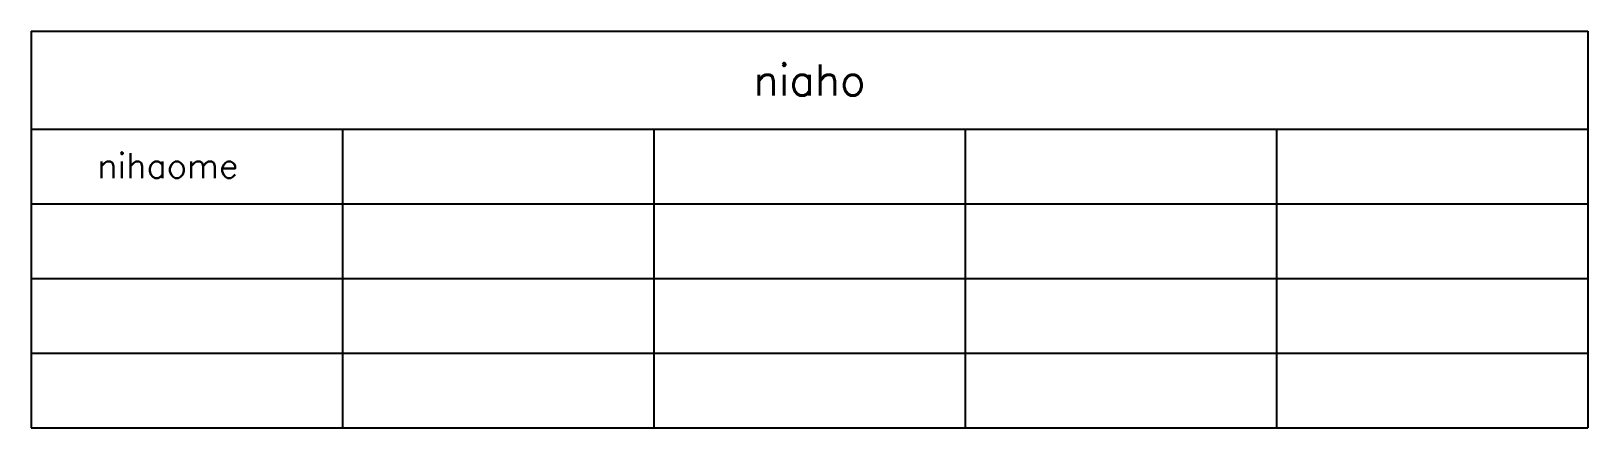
# Model space of a CAD drawing. Header units: inches. Extents: x 33.4 to 45.9, y 9.7 to 12.9.
import ezdxf

# ---------------------------------------------------------------- set-up
doc = ezdxf.new("R2010")
doc.units = ezdxf.units.IN
doc.header["$MEASUREMENT"] = 0
doc.styles.get("Standard").update_dxf_attribs({"font": 'txt', "bigfont": 'gbcbig.shx'})

# ---------------------------------------------------------------- blocks, each defined once
blk = doc.blocks.new('*T3')
at = {"color": 0, "lineweight": -2}
for p, q in [((0, 0), (2.5, 0)), ((0, 0), (0, -0.787)), ((2.5, 0), (5, 0)), ((5, 0), (7.5, 0)), ((7.5, 0), (10, 0)), ((10, 0), (12.5, 0)), ((12.5, 0), (12.5, -0.787)), ((0, -0.787), (2.5, -0.787)), ((0, -0.787), (0, -1.387)), ((2.5, -0.787), (5, -0.787)), ((2.5, -0.787), (2.5, -1.387)), ((5, -0.787), (7.5, -0.787)), ((5, -0.787), (5, -1.387)), ((7.5, -0.787), (10, -0.787)), ((7.5, -0.787), (7.5, -1.387)), ((10, -0.787), (12.5, -0.787)), ((10, -0.787), (10, -1.387)), ((12.5, -0.787), (12.5, -1.387)), ((0, -1.387), (2.5, -1.387)), ((0, -1.387), (0, -1.987)), ((2.5, -1.387), (5, -1.387)), ((2.5, -1.387), (2.5, -1.987)), ((5, -1.387), (7.5, -1.387)), ((5, -1.387), (5, -1.987)), ((7.5, -1.387), (10, -1.387)), ((7.5, -1.387), (7.5, -1.987)), ((10, -1.387), (12.5, -1.387)), ((10, -1.387), (10, -1.987)), ((12.5, -1.387), (12.5, -1.987)), ((0, -1.987), (2.5, -1.987)), ((0, -1.987), (0, -2.587)), ((2.5, -1.987), (5, -1.987)), ((2.5, -1.987), (2.5, -2.587)), ((5, -1.987), (7.5, -1.987)), ((5, -1.987), (5, -2.587)), ((7.5, -1.987), (10, -1.987)), ((7.5, -1.987), (7.5, -2.587)), ((10, -1.987), (12.5, -1.987)), ((10, -1.987), (10, -2.587)), ((12.5, -1.987), (12.5, -2.587)), ((0, -2.587), (2.5, -2.587)), ((0, -2.587), (0, -3.187)), ((2.5, -2.587), (5, -2.587)), ((2.5, -2.587), (2.5, -3.187)), ((5, -2.587), (7.5, -2.587)), ((5, -2.587), (5, -3.187)), ((7.5, -2.587), (10, -2.587)), ((7.5, -2.587), (7.5, -3.187)), ((10, -2.587), (12.5, -2.587)), ((10, -2.587), (10, -3.187)), ((12.5, -2.587), (12.5, -3.187)), ((0, -3.187), (2.5, -3.187)), ((2.5, -3.187), (5, -3.187)), ((5, -3.187), (7.5, -3.187)), ((7.5, -3.187), (10, -3.187)), ((10, -3.187), (12.5, -3.187))]:
    blk.add_line(p, q, dxfattribs=at)
at = {"color": 0, "insert": (6.25, -0.393), "char_height": 0.25, "width": 12.38, "attachment_point": 5}
blk.add_mtext('niaho', dxfattribs=at)
blk = doc.blocks.new('ttb')
blk.add_blockref('*T3', (24.316, 18.269))
blk.add_attdef('BIAOJI', (24.848, 17.088), '', height=0.2)

msp = doc.modelspace()

# ---------------------------------------------------------------- block references
msp.add_blockref('ttb', (9.123, -5.335)).add_auto_attribs({'BIAOJI': 'nihaome'})

doc.saveas('drawing.dxf')
